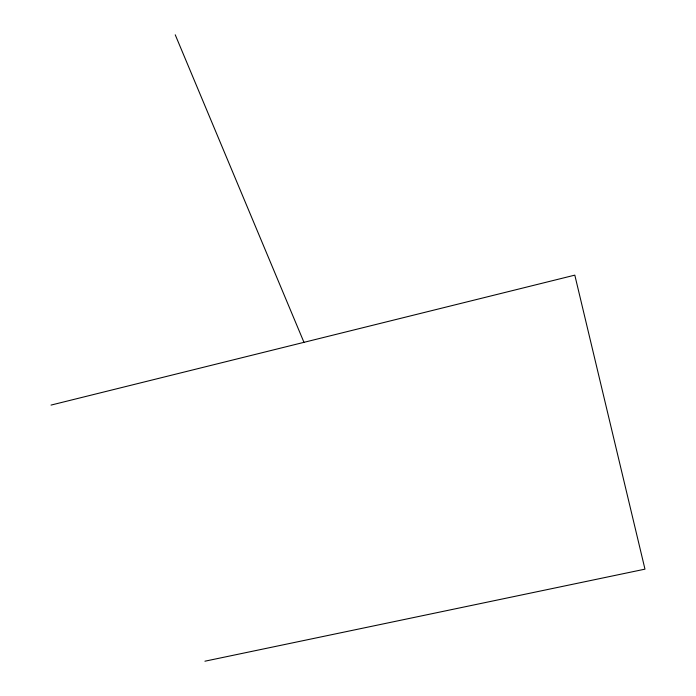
<?xml version="1.0" encoding="UTF-8"?>
<svg xmlns="http://www.w3.org/2000/svg" width="696" height="696" viewBox="0 0 696 696"><rect width="100%" height="100%" fill="white"/><g stroke="black" fill="none" stroke-linecap="round" stroke-linejoin="round"><path stroke-width="1.04" d="M51.026 405.089L574.809 275.137L644.975 569.154L204.92 661.2M175.235 34.8L303.969 342.328"/></g></svg>
